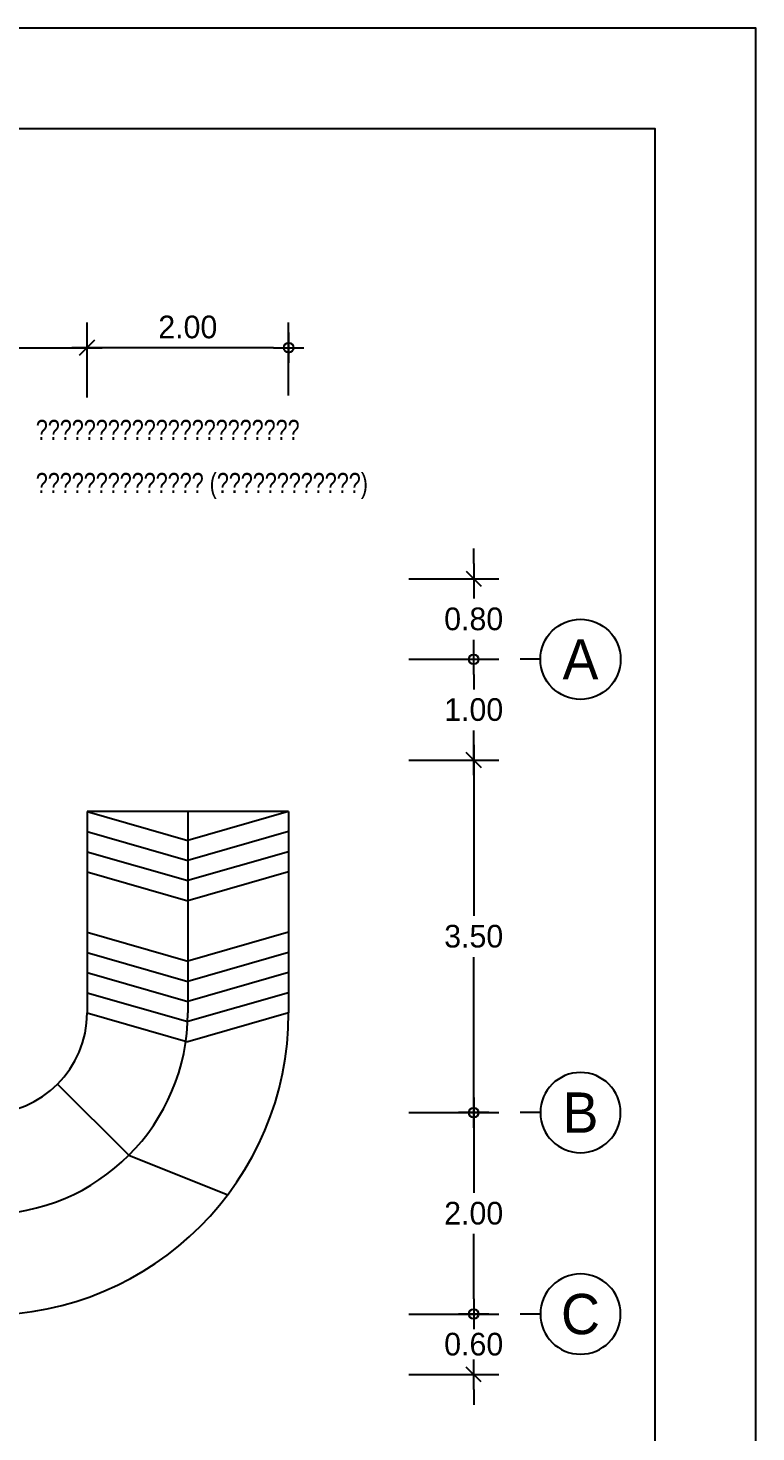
# Model space of a CAD drawing. Header units: inches. Extents: x -1366 to 1207, y -585 to 2554.
# Drawn here: x 747.39 to 754.62, y 2029.37 to 2043.31 of the extents above; entities that cross this region are included whole.
import ezdxf
from ezdxf.enums import TextEntityAlignment as Align

# ---------------------------------------------------------------- set-up
doc = ezdxf.new("R2010")
doc.units = ezdxf.units.IN
doc.header["$MEASUREMENT"] = 0
doc.header["$PDSIZE"] = 0.05
doc.layers.get('DEFPOINTS').update_dxf_attribs({"linetype": 'CONTINUOUS'})
doc.layers.add('Bodr A3', color=13, linetype='CONTINUOUS', plot=False)
for name, color, linetype in [('DIM', 7, 'CONTINUOUS'), ('DIMS-BUBL', 5, 'CONTINUOUS'), ('GRID-BUBL', 5, 'CONTINUOUS'), ('GRID-TEXT', 3, 'CONTINUOUS'), ('HEAD', 7, 'CONTINUOUS'), ('Ramp-2', 251, 'CONTINUOUS'), ('Stair-1', 6, 'CONTINUOUS'), ('TEXT', 4, 'CONTINUOUS')]:
    doc.layers.add(name, color=color, linetype=linetype)
doc.styles.add('ANGS', font='angsana.shx', dxfattribs={"width": 0.8})
doc.styles.get("Standard").update_dxf_attribs({"font": 'CordiaUPC.ttf'})
doc.styles.add('style10', font='THSarabun.ttf')
doc.styles.add('style5', font='THSarabun.ttf')
doc.dimstyles.new('C-C100', dxfattribs={"dimtxt": 0.225, "dimasz": 0.15, "dimexe": 0.25, "dimexo": 0, "dimgap": 0.09, "dimtad": 1, "dimtih": 1, "dimtoh": 1, "dimzin": 0, "dimdsep": 46, "dimtxsty": 'style10', "dimblk1": 'B-2', "dimblk2": 'B-2', "dimsah": 1, "dimcen": 0.09, "dimdle": 0.18, "dimclrd": 1, "dimclre": 7, "dimclrt": 4, "dimadec": 0, "dimazin": 0, "dimtfac": 1, "dimtix": 1, "dimtmove": 2, "dimatfit": 3, "dimldrblk": 'B-2', "dimfxl": 1, "dimtolj": 1, "dimtzin": 0, "dimarcsym": 0})
doc.dimstyles.new('C-L100', dxfattribs={"dimtxt": 0.225, "dimasz": 0.15, "dimexe": 0.25, "dimexo": 0, "dimgap": 0.09, "dimtad": 1, "dimtih": 1, "dimtoh": 1, "dimzin": 0, "dimdsep": 46, "dimtxsty": 'style10', "dimblk1": 'B-2', "dimblk2": 'B-3', "dimsah": 1, "dimcen": 0.09, "dimdle": 0.18, "dimclrd": 1, "dimclre": 7, "dimclrt": 4, "dimadec": 0, "dimazin": 0, "dimtfac": 1, "dimtix": 1, "dimtmove": 2, "dimatfit": 3, "dimldrblk": 'B-2', "dimfxl": 1, "dimtolj": 1, "dimtzin": 0, "dimarcsym": 0})

# ---------------------------------------------------------------- blocks, each defined once
blk = doc.blocks.new('B-2')
at = {"layer": 'DIM', "color": 2}
blk.add_line((0, 1), (0, -1), dxfattribs=at)
at = {"layer": 'DIM'}
blk.add_line((-1, 0), (1, 0), dxfattribs=at)
at = {"layer": 'DIM', "color": 2}
blk.add_circle((0, 0), 0.325, dxfattribs=at)
blk = doc.blocks.new('B-3')
at = {"layer": 'DIM'}
blk.add_line((-1, 0), (1, 0), dxfattribs=at)
at = {"layer": 'DIM', "color": 7}
blk.add_line((-0.495, -0.495), (0.495, 0.495), dxfattribs=at)
blk = doc.blocks.new('*D756')
at = {"layer": 'DEFPOINTS', "color": 0, "transparency": 16777216}
for p in [(751.173, 2037.843), (751.816, 2037.843), (751.173, 2037.043)]:
    blk.add_point(p, dxfattribs=at)
at = {"layer": 'DIM', "color": 1, "lineweight": -2, "transparency": 16777216}
for p, q in [((751.816, 2037.993), (751.816, 2038.143)), ((751.816, 2037.843), (751.816, 2037.648)), ((751.816, 2037.043), (751.816, 2037.238)), ((751.816, 2036.893), (751.816, 2036.743))]:
    blk.add_line(p, q, dxfattribs=at)
at = {"layer": 'DIM', "color": 7, "lineweight": -2, "transparency": 16777216}
for p, q in [((751.173, 2037.843), (752.066, 2037.843)), ((751.173, 2037.043), (752.066, 2037.043))]:
    blk.add_line(p, q, dxfattribs=at)
at = {"layer": 'DIM', "color": 1, "lineweight": -2, "transparency": 16777216, "xscale": 0.15, "yscale": 0.15, "zscale": 0.15}
for name, p, rotation in [('B-3', (751.816, 2037.843), 270), ('B-2', (751.816, 2037.043), 90)]:
    blk.add_blockref(name, p, dxfattribs=dict(at, rotation=rotation))
at = {"layer": 'DIM', "color": 4, "transparency": 16777216, "insert": (751.816, 2037.443), "char_height": 0.225, "attachment_point": 5, "style": 'style10'}
blk.add_mtext('\\A1;0.80', dxfattribs=at)
blk = doc.blocks.new('*D757')
at = {"layer": 'DEFPOINTS', "color": 0, "transparency": 16777216}
for p in [(751.173, 2037.043), (751.173, 2036.043), (751.816, 2036.043)]:
    blk.add_point(p, dxfattribs=at)
at = {"layer": 'DIM', "color": 7, "lineweight": -2, "transparency": 16777216}
for p, q in [((751.173, 2037.043), (752.066, 2037.043)), ((751.173, 2036.043), (752.066, 2036.043))]:
    blk.add_line(p, q, dxfattribs=at)
at = {"layer": 'DIM', "color": 1, "lineweight": -2, "transparency": 16777216}
for p, q in [((751.816, 2036.893), (751.816, 2036.748)), ((751.816, 2036.193), (751.816, 2036.338))]:
    blk.add_line(p, q, dxfattribs=at)
at = {"layer": 'DIM', "color": 1, "lineweight": -2, "transparency": 16777216, "xscale": 0.15, "yscale": 0.15, "zscale": 0.15}
for name, p, rotation in [('B-2', (751.816, 2037.043), 90), ('B-3', (751.816, 2036.043), 270)]:
    blk.add_blockref(name, p, dxfattribs=dict(at, rotation=rotation))
at = {"layer": 'DIM', "color": 4, "transparency": 16777216, "insert": (751.816, 2036.543), "char_height": 0.225, "attachment_point": 5, "style": 'style10'}
blk.add_mtext('\\A1;1.00', dxfattribs=at)
blk = doc.blocks.new('*D760')
at = {"layer": 'DEFPOINTS', "color": 0, "transparency": 16777216}
for p in [(751.173, 2036.043), (751.816, 2036.043), (751.173, 2032.543)]:
    blk.add_point(p, dxfattribs=at)
at = {"layer": 'DIM', "color": 7, "lineweight": -2, "transparency": 16777216}
for p, q in [((751.173, 2036.043), (752.066, 2036.043)), ((751.173, 2032.543), (752.066, 2032.543))]:
    blk.add_line(p, q, dxfattribs=at)
at = {"layer": 'DIM', "color": 1, "lineweight": -2, "transparency": 16777216}
for p, q in [((751.816, 2035.893), (751.816, 2034.498)), ((751.816, 2032.693), (751.816, 2034.087))]:
    blk.add_line(p, q, dxfattribs=at)
at = {"layer": 'DIM', "color": 1, "lineweight": -2, "transparency": 16777216, "xscale": 0.15, "yscale": 0.15, "zscale": 0.15}
for name, p, rotation in [('B-3', (751.816, 2036.043), 90), ('B-2', (751.816, 2032.543), 270)]:
    blk.add_blockref(name, p, dxfattribs=dict(at, rotation=rotation))
at = {"layer": 'DIM', "color": 4, "transparency": 16777216, "insert": (751.816, 2034.293), "char_height": 0.225, "attachment_point": 5, "style": 'style10'}
blk.add_mtext('\\A1;3.50', dxfattribs=at)
blk = doc.blocks.new('S-BBUP')
at = {"layer": 'GRID-BUBL'}
blk.add_line((0, 0.25), (0, 0), dxfattribs=at)
blk.add_circle((0, 0.75), 0.5, dxfattribs=at)
at = {"layer": 'GRID-TEXT'}
blk.add_attdef('X', text='', height=0.5, dxfattribs=at).set_placement((0, 0.75), align=Align.MIDDLE)
blk = doc.blocks.new('*D762')
at = {"layer": 'DEFPOINTS', "color": 0, "transparency": 16777216}
for p in [(751.173, 2030.543), (751.173, 2029.943), (751.816, 2029.943)]:
    blk.add_point(p, dxfattribs=at)
at = {"layer": 'DIM', "color": 1, "lineweight": -2, "transparency": 16777216}
for p, q in [((751.816, 2030.693), (751.816, 2030.843)), ((751.816, 2030.543), (751.816, 2030.448)), ((751.816, 2029.943), (751.816, 2030.038)), ((751.816, 2029.793), (751.816, 2029.643))]:
    blk.add_line(p, q, dxfattribs=at)
at = {"layer": 'DIM', "color": 7, "lineweight": -2, "transparency": 16777216}
for p, q in [((751.173, 2030.543), (752.066, 2030.543)), ((751.173, 2029.943), (752.066, 2029.943))]:
    blk.add_line(p, q, dxfattribs=at)
at = {"layer": 'DIM', "color": 1, "lineweight": -2, "transparency": 16777216, "xscale": 0.15, "yscale": 0.15, "zscale": 0.15}
for name, p, rotation in [('B-2', (751.816, 2030.543), 270), ('B-3', (751.816, 2029.943), 90)]:
    blk.add_blockref(name, p, dxfattribs=dict(at, rotation=rotation))
at = {"layer": 'DIM', "color": 4, "transparency": 16777216, "insert": (751.816, 2030.243), "char_height": 0.225, "attachment_point": 5, "style": 'style10'}
blk.add_mtext('\\A1;0.60', dxfattribs=at)
blk = doc.blocks.new('*D763')
at = {"layer": 'DEFPOINTS', "color": 0, "transparency": 16777216}
for p in [(751.173, 2032.543), (751.173, 2030.543), (751.816, 2030.543)]:
    blk.add_point(p, dxfattribs=at)
at = {"layer": 'DIM', "color": 7, "lineweight": -2, "transparency": 16777216}
for p, q in [((751.173, 2032.543), (752.066, 2032.543)), ((751.173, 2030.543), (752.066, 2030.543))]:
    blk.add_line(p, q, dxfattribs=at)
at = {"layer": 'DIM', "color": 1, "lineweight": -2, "transparency": 16777216}
for p, q in [((751.816, 2032.393), (751.816, 2031.748)), ((751.816, 2030.693), (751.816, 2031.338))]:
    blk.add_line(p, q, dxfattribs=at)
at = {"layer": 'DIM', "color": 1, "lineweight": -2, "transparency": 16777216, "xscale": 0.15, "yscale": 0.15, "zscale": 0.15}
for p, rotation in [((751.816, 2032.543), 90), ((751.816, 2030.543), 270)]:
    blk.add_blockref('B-2', p, dxfattribs=dict(at, rotation=rotation))
at = {"layer": 'DIM', "color": 4, "transparency": 16777216, "insert": (751.816, 2031.543), "char_height": 0.225, "attachment_point": 5, "style": 'style10'}
blk.add_mtext('\\A1;2.00', dxfattribs=at)
blk = doc.blocks.new('*D764')
at = {"layer": 'DEFPOINTS', "color": 0, "transparency": 16777216}
for p in [(747.979, 2040.136), (744.251, 2039.663), (747.979, 2039.643)]:
    blk.add_point(p, dxfattribs=at)
at = {"layer": 'DIM', "color": 7, "lineweight": -2, "transparency": 16777216}
for p, q in [((744.251, 2039.663), (744.251, 2040.386)), ((747.979, 2039.643), (747.979, 2040.386))]:
    blk.add_line(p, q, dxfattribs=at)
at = {"layer": 'DIM', "color": 1, "lineweight": -2, "transparency": 16777216}
blk.add_line((744.401, 2040.136), (747.829, 2040.136), dxfattribs=at)
at = {"layer": 'DIM', "color": 1, "lineweight": -2, "transparency": 16777216, "xscale": 0.15, "yscale": 0.15, "zscale": 0.15, "rotation": 180}
blk.add_blockref('B-2', (744.251, 2040.136), dxfattribs=at)
at = {"layer": 'DIM', "color": 1, "lineweight": -2, "transparency": 16777216, "xscale": 0.15, "yscale": 0.15, "zscale": 0.15}
blk.add_blockref('B-3', (747.979, 2040.136), dxfattribs=at)
at = {"layer": 'DIM', "color": 4, "transparency": 16777216, "insert": (746.115, 2040.341), "char_height": 0.225, "attachment_point": 5, "style": 'style10'}
blk.add_mtext('\\A1;3.73', dxfattribs=at)
blk = doc.blocks.new('*D765')
at = {"layer": 'DEFPOINTS', "color": 0, "transparency": 16777216}
for p in [(747.979, 2040.136), (749.979, 2039.663), (747.979, 2039.643)]:
    blk.add_point(p, dxfattribs=at)
at = {"layer": 'DIM', "color": 7, "lineweight": -2, "transparency": 16777216}
for p, q in [((747.979, 2039.643), (747.979, 2040.386)), ((749.979, 2039.663), (749.979, 2040.386))]:
    blk.add_line(p, q, dxfattribs=at)
at = {"layer": 'DIM', "color": 1, "lineweight": -2, "transparency": 16777216}
blk.add_line((749.829, 2040.136), (748.129, 2040.136), dxfattribs=at)
at = {"layer": 'DIM', "color": 1, "lineweight": -2, "transparency": 16777216, "xscale": 0.15, "yscale": 0.15, "zscale": 0.15}
blk.add_blockref('B-2', (749.979, 2040.136), dxfattribs=at)
at = {"layer": 'DIM', "color": 1, "lineweight": -2, "transparency": 16777216, "xscale": 0.15, "yscale": 0.15, "zscale": 0.15, "rotation": 180}
blk.add_blockref('B-3', (747.979, 2040.136), dxfattribs=at)
at = {"layer": 'DIM', "color": 4, "transparency": 16777216, "insert": (748.979, 2040.341), "char_height": 0.225, "attachment_point": 5, "style": 'style10'}
blk.add_mtext('\\A1;2.00', dxfattribs=at)

msp = doc.modelspace()

# ---------------------------------------------------------------- linework, layer by layer
at = {"layer": 'Bodr A3'}
msp.add_lwpolyline([(712.6165, 2013.6098), (754.6165, 2013.6098), (754.6165, 2043.3098), (712.6165, 2043.3098)], close=True, dxfattribs=at)
at = {"layer": 'HEAD', "color": 5}
msp.add_lwpolyline([(713.6165, 2016.6824), (753.6165, 2016.6824), (753.6165, 2042.3098), (713.6165, 2042.3098)], close=True, dxfattribs=at)
at = {"layer": 'Ramp-2'}
for p, q in [((747.9792, 2035.5332), (748.9792, 2035.2459)), ((748.9792, 2035.5332), (748.9792, 2033.5332)), ((749.9792, 2035.5332), (748.9792, 2035.2459)), ((747.9792, 2035.3332), (748.9792, 2035.0459)), ((749.9792, 2035.3332), (748.9792, 2035.0459)), ((747.9792, 2035.1332), (748.9792, 2034.8459)), ((749.9792, 2035.1332), (748.9792, 2034.8459)), ((747.9792, 2034.9332), (748.9792, 2034.6459)), ((749.9792, 2034.9332), (748.9792, 2034.6459)), ((747.9792, 2034.3332), (748.9792, 2034.0459)), ((749.9792, 2034.3332), (748.9792, 2034.0459)), ((747.9792, 2034.1332), (748.9792, 2033.8459)), ((749.9792, 2034.1332), (748.9792, 2033.8459)), ((747.9792, 2033.9332), (748.9792, 2033.6459)), ((749.9792, 2033.9332), (748.9792, 2033.6459)), ((747.9792, 2033.7332), (748.9792, 2033.4459)), ((749.9792, 2033.7332), (748.9792, 2033.4459)), ((747.9792, 2033.5332), (748.9792, 2033.2459)), ((749.9792, 2033.5332), (748.9792, 2033.2459)), ((748.3934, 2032.1189), (747.6863, 2032.8261)), ((748.3934, 2032.1189), (749.3746, 2031.727))]:
    msp.add_line(p, q, dxfattribs=at)
msp.add_arc((746.9792, 2033.5332), 2, 270, 0, dxfattribs=at)
at = {"layer": 'Stair-1'}
for p, q in [((749.9792, 2035.5332), (747.9792, 2035.5332)), ((747.9792, 2035.5332), (747.9792, 2033.5332)), ((749.9792, 2035.5332), (749.9792, 2033.5332))]:
    msp.add_line(p, q, dxfattribs=at)
for radius in [1, 3]:
    msp.add_arc((746.9792, 2033.5332), radius, 270, 0, dxfattribs=at)

# ---------------------------------------------------------------- block references
at = {"layer": 'DIMS-BUBL'}
ref = msp.add_blockref('S-BBUP', (752.2783, 2037.043), dxfattribs=dict(at, xscale=0.7964444444444612, yscale=0.7964444444444612, zscale=0.7964444444444612, rotation=270.0000000000003))
ref.add_attrib('X', 'A', dxfattribs={"layer": 'GRID-TEXT', "color": 2, "height": 0.4, "style": 'style5'}).set_placement((752.8757, 2037.043), align=Align.MIDDLE)
ref = msp.add_blockref('S-BBUP', (752.2783, 2032.543), dxfattribs=dict(at, xscale=-0.796444444444461, yscale=0.796444444444461, zscale=0.796444444444461, rotation=270))
ref.add_attrib('X', 'B', dxfattribs={"layer": 'GRID-TEXT', "color": 2, "height": 0.4, "style": 'style5'}).set_placement((752.8757, 2032.543), align=Align.MIDDLE)
ref = msp.add_blockref('S-BBUP', (752.2783, 2030.543), dxfattribs=dict(at, xscale=-0.796444444444461, yscale=0.796444444444461, zscale=0.796444444444461, rotation=270))
ref.add_attrib('X', 'C', dxfattribs={"layer": 'GRID-TEXT', "color": 2, "height": 0.4, "style": 'style5'}).set_placement((752.8757, 2030.543), align=Align.MIDDLE)

# ---------------------------------------------------------------- texts
at = {"layer": 'TEXT', "color": 7, "style": 'ANGS', "width": 0.8}
for s, p in [('เชื่อมต่อระบบประปาสาธารณะ', (747.4706, 2039.3203)), ('หรือระบบถังเก็บน้ำ (เพิ่มเติมภายหลัง)', (747.4706, 2038.7935))]:
    msp.add_text(s, height=0.2, dxfattribs=at).set_placement(p, align=Align.MIDDLE_LEFT)

# ---------------------------------------------------------------- dimensions: what is measured, and where the dimension line sits
at = {"layer": 'DIM'}
dim = msp.add_linear_dim(base=(747.9792, 2040.1356), p1=(744.2515, 2039.6632), p2=(747.9792, 2039.6428), angle=180, dimstyle='C-L100', dxfattribs=at)
dim.commit()
dim.dimension.update_dxf_attribs({"geometry": '*D764', "text_midpoint": (746.1153, 2040.3411)})
dim = msp.add_linear_dim(base=(747.9792, 2040.1356), p1=(749.9792, 2039.6632), p2=(747.9792, 2039.6428), dimstyle='C-L100', dxfattribs=at)
dim.commit()
dim.dimension.update_dxf_attribs({"geometry": '*D765', "text_midpoint": (748.9792, 2040.3406)})
for base, p1, p2, angle, dimstyle, picture, middle in [((751.8155, 2037.843), (751.1728, 2037.043), (751.1728, 2037.843), 270, 'C-L100', '*D756', (751.8155, 2037.443)), ((751.8155, 2036.0429), (751.1728, 2037.043), (751.1727, 2036.0429), 90, 'C-L100', '*D757', (751.8155, 2036.5429)), ((751.8155, 2036.0429), (751.1728, 2032.543), (751.1727, 2036.0429), 270, 'C-L100', '*D760', (751.8155, 2034.2929)), ((751.8155, 2030.543), (751.1728, 2032.543), (751.1727, 2030.543), 90, 'C-C100', '*D763', (751.8155, 2031.543)), ((751.8155, 2029.943), (751.1728, 2030.543), (751.1728, 2029.943), 90, 'C-L100', '*D762', (751.8155, 2030.243))]:
    dim = msp.add_linear_dim(base=base, p1=p1, p2=p2, angle=angle, dimstyle=dimstyle, override={"dimtxsty": 'style10', "dimldrblk": 'B-2'}, dxfattribs=at)
    dim.commit()
    dim.dimension.update_dxf_attribs({"geometry": picture, "text_midpoint": middle})

doc.saveas('drawing.dxf')
